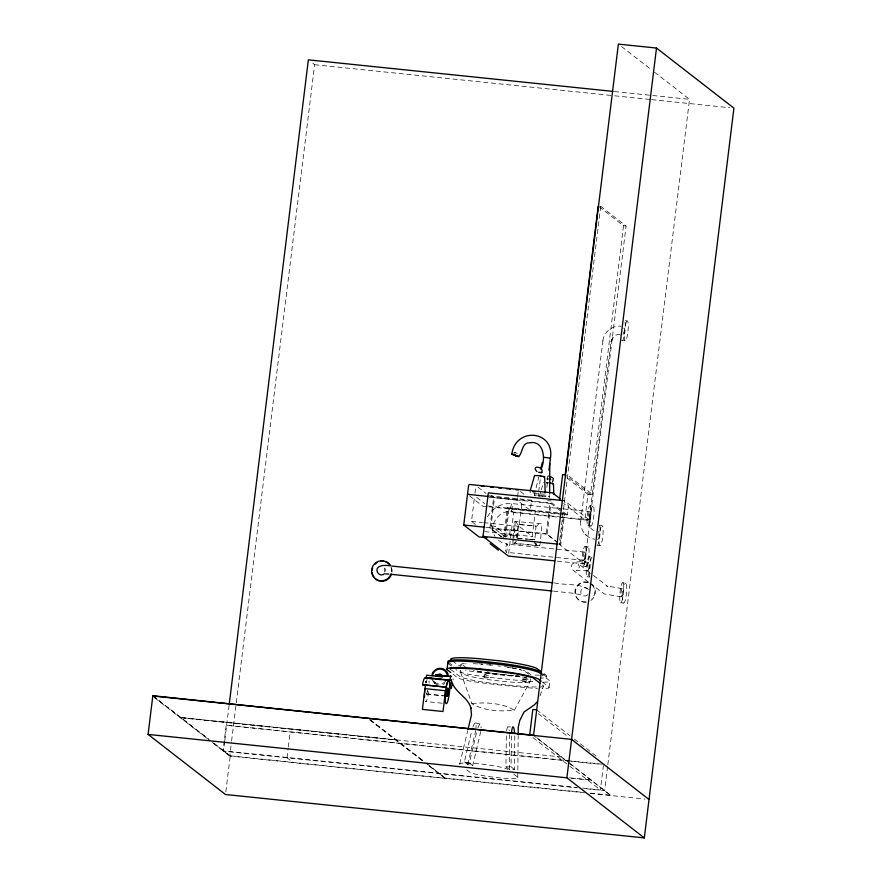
<?xml version="1.0" encoding="UTF-8"?>
<svg xmlns="http://www.w3.org/2000/svg" width="882" height="882" viewBox="0 0 882 882"><rect width="100%" height="100%" fill="white"/><g stroke="black" fill="none" stroke-linecap="round" stroke-linejoin="round"><path stroke-width="0.66" stroke-dasharray="4.41 3.31" d="M549.662 494.559L549.651 497.272A7.784 0.827 7 0 0 539.718 495.188A7.784 0.827 7 0 0 535.991 496.059M517.778 777.792L518.164 735.489M425.62 681.191L426.767 681.951L425.631 682.095M514.757 735.831A10.375 1.676 89.5 0 1 514.79 738.543L514.404 769.424L509.289 769.468L505.937 766.866L506.323 735.985A10.375 1.676 89.5 0 1 506.345 734.651M509.289 769.468L509.664 738.587A10.375 1.676 89.5 0 0 509.587 734.541M514.404 769.424L511.064 766.833L511.439 735.941M453.15 679.879L453.15 678.886M580.753 520.997C579.551 529.586 586.365 538.318 594.986 539.222M425.642 681.543L426.767 682.051L425.554 682.073M512.894 539.111L512.883 543.488L523.346 544.503M513.004 537.777L514.327 521.868L516.025 521.46L541.746 523.82L540.622 540.071M513.677 540.401L515.22 521.835L515.827 521.46M517.326 538.031L518.44 524.47L536.035 525.992L534.635 542.364M540.512 541.394L539.773 545.726L525.551 544.69M471.892 703.715C485.067 701.984 502.277 702.921 514.25 710.142C501.075 711.818 483.876 710.936 471.892 703.715L460.172 671.092M516.477 537.998L518.407 524.481M602.88 340.827C603.718 332.029 612.373 325.238 621.082 326.186M395.742 739.811L180.931 717.551L395.809 739.866M602.186 764.198L226.2 725.247L223.047 750.847L577.104 787.538M224.623 741.74L223.466 751.177L577.258 787.835M224.789 740.395L229.133 705.06M584.898 792.819L229.75 756.05L231.426 742.39M231.591 741.023L236.122 704.134M236.288 702.767L314.631 64.706L310.453 61.453M230.18 756.061L211.79 741.508M225.836 791.86L230.224 756.094L211.768 741.773M286.992 757.759L288.16 748.322M288.326 746.977L290.145 732.148M396.283 739.91L561.625 756.999M475.552 524.525L471.517 521.394L474.494 497.128M474.968 493.225L475.916 485.541M427.086 763.823L445.465 778.376L425.962 763.239M460.492 668.534L460.966 664.697M501.483 536.918L489.896 527.932L493.7 497.018M505.298 536.973L491.053 525.826L494.515 497.657L491.55 495.364M491.053 525.826L495.089 526.245L494.769 528.803L547.116 534.227L557.644 542.397M484.119 677.475C482.774 671.147 492.652 677.519 486.346 677.971C481.98 677.552 486.28 677.045 487.955 677.982M503.589 538.56L507.382 507.646L558.383 512.927M505.584 536.973L509.024 508.925M509.62 534.823L510.248 529.696L514.658 529.806L518.351 530.666L517.767 535.914L509.664 534.955L517.767 535.914M508.671 553.345L513.688 512.541L507.382 507.646M489.058 495.75L531.57 500.149L530.314 510.391L517.172 500.193L517.48 497.624M517.635 496.346L518.263 491.23M487.801 505.992L535.396 510.921L532.243 536.521L519.101 526.322L522.243 500.711M539.056 496.158L538.218 495.761L538.549 493.093M538.704 491.77L540.346 478.452M525.915 679.173C527.976 686.295 517.525 678.17 525.154 679.008M542.573 496.731L545.704 496.753L546.035 494.085M546.851 487.426L547.998 478.11M557.854 542.761L546.267 533.775L550.059 502.861L561.415 511.67M547.116 534.227L550.886 503.501L494.515 497.657M530.148 681.312L530.457 678.743M600.73 206.311L559.232 544.293L584.579 563.962L626.077 225.979L600.73 206.311L598.194 206.046L623.53 225.715L626.077 225.979M559.96 544.392L563.752 513.489L559.728 513.07M546.377 677.233L546.564 675.634L543.18 672.9M469.566 495.893L482.851 506.213L567.413 514.967L568.449 505.695L564.513 502.145M549.045 687.717L549.828 681.312M580.742 521.152L602.902 340.673M566.861 477.912L587.985 494.306L584.832 519.917L563.719 503.523M623.53 225.715L590.521 494.57L566.233 475.718M591.337 780.063L569.43 778.056M582.594 788.1L600.41 789.952L603.387 765.697M607.61 766.414L604.633 790.669L584.093 788.541M607.819 764.705L689.526 99.324L652.867 70.88M570.158 763.625L610.873 795.509L534.569 736.283M480.602 731.542A10.375 1.918 -77.7 0 1 479.819 735.489L472.697 765.675L467.714 764.595L464.373 761.993L471.484 731.806A10.375 1.918 -77.7 0 1 471.815 730.494M467.714 764.595L474.836 734.397A10.375 1.918 -77.7 0 0 475.618 730.45M472.697 765.675L469.356 763.084L476.467 732.887A10.375 1.918 -77.7 0 1 476.798 731.586M459.743 763.812L467.68 730.792M534.272 495.243L538.77 476.886M539.387 496.147L540.831 491.131M541.195 489.874L543.654 482.256M517.679 524.625L516.279 522.067M384.684 572.087L384.585 568.151M534.9 539.552L533.676 539.718M540.06 695.876L543.51 685.998L541.361 684.322M513.831 454.903L514.294 452.212L518.186 453.69L517.061 453.381M543.51 685.998L543.224 686.714L540.148 687.1L526.631 686.758L495.772 683.859L476.17 681.069L461.032 677.453L450.272 669.096M514.228 710.429L530.016 681.709M487.503 516.83C492.035 508.054 502.023 502.597 511.858 503.567L562.209 508.793M538.637 524.007L536.686 526.267M516.323 541.019L514.515 543.279L516.444 541.239M518.395 530.799L510.248 529.696M538.218 495.761L545.704 496.753M488.275 675.425L484.427 674.917M522.298 681.433L526.014 681.929M518.925 524.547L524.966 525.044M525.65 679.416L526.168 679.239M507.9 726.911L510.458 726.889M505.937 766.866L511.064 766.833M620.079 334.377C615.768 333.958 611.535 337.365 611.017 341.676L588.856 522.144C588.404 525.209 590.786 529.696 594.424 530.688M546.851 482.719L548.086 482.785M534.514 539.685L529.332 539.244M539.586 545.749L513.478 543.169M547.931 475.949L546.928 479.158L547.887 480.216M425.598 681.543L426.767 681.951M548.086 478.904L546.983 478.926L547.766 479.213M525.694 679.427L523.346 679.151M532.871 681.676L530.358 681.466A140.106 14.884 7 0 1 485.629 676.836L482.972 676.505A25.942 2.756 7 0 1 458.067 671.158L455.906 669.482M527.16 525.231L535.771 526.091M517.679 538.229L528.042 539.123M517.668 538.373L527.193 539.156M528.494 539.266L534.867 540.093M546.311 482.267L547.579 482.388M614.379 91.541L689.526 99.324M314.631 64.706L613.343 95.653M614.71 95.796L650.332 99.49M651.699 99.633L729.8 107.725M625.459 320.673L627.466 320.883A10.121 1.764 -84.1 0 1 627.036 336.957A10.121 1.764 -84.1 0 1 624.213 334.763A10.121 1.764 -84.1 0 1 627.466 320.883M622.008 340.54L625.007 340.849M587.985 494.306L593.068 494.835L567.721 475.166M590.279 505.75A10.121 1.764 -84.1 0 1 589.849 521.824A10.121 1.764 -84.1 0 1 587.026 519.63A10.121 1.764 -84.1 0 1 590.279 505.75L593.277 506.059A10.121 1.764 -84.1 0 1 592.847 522.133A10.121 1.764 -84.1 0 1 590.025 519.939A10.121 1.764 -84.1 0 1 593.277 506.059M489.764 496.61L552.077 503.071L567.413 514.967M489.267 497.305L517.172 500.193M563.576 508.925L589.43 511.604M566.586 514.338L508.208 508.286L504.747 536.454L508.771 536.873L495.089 526.245M561.459 517.039L511.108 511.825C499.444 509.553 487.57 525.463 495.122 536.465M562.815 517.183L588.669 519.862M513.688 512.541L558.615 517.194M559.971 517.337L589.915 520.435L564.579 500.767M599.308 525.407L602.307 525.716A10.121 1.764 -84.1 0 1 601.888 541.802A10.121 1.764 -84.1 0 1 599.054 539.608A10.121 1.764 -84.1 0 1 602.307 525.716M587.82 525.716L590.819 526.036M471.517 521.394L482.388 522.519M483.755 522.662L519.101 526.322M485.993 527.337L489.918 527.745L502.189 537.27M489.896 527.932L546.267 533.775M484.659 531.592L532.243 536.521M596.86 545.385L599.859 545.693M585.295 546.311A10.066 1.753 -84.1 0 1 584.876 562.297A10.066 1.753 -84.1 0 1 582.065 560.114A10.066 1.753 -84.1 0 1 585.295 546.311L588.294 546.62A10.066 1.753 -84.1 0 1 587.875 562.606A10.066 1.753 -84.1 0 1 585.064 560.423A10.066 1.753 -84.1 0 1 588.294 546.62M584.457 552.066L506.169 544.051L507.128 544.205L501.957 542.662L498.076 540.082M589.485 556.774A10.121 1.764 -84.1 0 1 589.066 572.859A10.121 1.764 -84.1 0 1 586.232 570.665A10.121 1.764 -84.1 0 1 589.485 556.774L592.484 557.093M583.708 560.313L506.136 552.275A4.156 0.728 -84.1 0 0 507.337 546.774A4.156 0.728 -84.1 0 0 506.422 544.811A4.156 0.728 -84.1 0 0 505.75 551.437M588.636 562.639C583.2 560.875 566.343 560.621 573.013 570.125L588.801 582.385M557.347 561.15L584.579 563.962M582.859 566.178L585.857 566.487M587.886 570.886L576.288 570.323L578.305 569.408L579.452 567.027L577.953 563.455L589.529 572.44M587.037 576.751L590.036 577.06M622.968 582.77A10.121 1.764 -84.1 0 1 622.538 598.845A10.121 1.764 -84.1 0 1 619.715 596.651A10.121 1.764 -84.1 0 1 622.968 582.77L625.966 583.079A10.121 1.764 -84.1 0 1 625.536 599.154A10.121 1.764 -84.1 0 1 622.714 596.96A10.121 1.764 -84.1 0 1 625.966 583.079M622.119 588.625L606.662 585.979L607.863 586.574L590.576 573.256M554.227 582.892C564.932 585.262 577.313 583.289 587.335 588.537M621.358 596.882L604.313 593.939L589.86 583.2M553.466 591.138L573.895 593.332L582.396 595.207M620.52 602.737L623.519 603.045M489.466 664.774L492.641 665.094M426.348 693.891L445.664 695.887M426.315 694.156L443.062 695.887M442.158 703.219L425.411 701.477A11.576 2.018 -84.1 0 0 428.685 691.51M180.898 717.816L395.709 740.064M569.529 761.1L226.2 725.247M570.897 761.243L600.951 764.352M569.463 777.803L591.403 780.118M230.213 755.808L444.991 778.321L427.66 764.87M445.498 778.111L582.197 792.279M590.4 793.127L610.906 795.255M590.179 793.392L644.929 799.07M546.608 483.314L547.898 483.501M547.733 483.127L546.928 482.972M525.121 679.008L525.959 679.173M475.299 722.953L480.282 724.045M464.373 761.993L469.356 763.084M523.379 679.151L522.629 678.931M516.576 453.216L514.746 452.477M621.612 46.614L651.787 70.042M562.473 512.486L564.579 514.129L560.798 544.856L558.692 543.213M520.446 491.517L524.492 494.659M477.934 487.118L486.026 493.391M476.677 497.36L484.769 503.633M543.025 674.179L546.09 676.56A25.942 2.756 7 0 1 541.239 678.093M539.806 673.087L549.541 680.639A25.942 2.756 7 0 1 542.761 682.183M542.265 682.007L548.758 687.045A25.942 2.756 7 0 1 541.978 688.588M528.649 674.245L525.507 671.808A28.544 3.032 7 0 0 519.465 669.636M487.592 671.511L489.356 672.889A32.039 3.407 7 0 0 501.814 674.355A32.039 3.407 7 0 0 513.754 675.425M536.631 709.845L570.048 735.775M574.358 739.127L597.004 756.701M538.263 713.67L568.725 737.319M466.391 667.795L463.248 665.359A28.544 3.032 7 0 1 466.225 663.782M452.367 660.827L458.056 665.138A23.351 2.481 7 0 0 460.117 665.91M448.486 662.327L453.591 666.285M448.332 663.606L451.573 666.119M536.818 737.749L569.099 762.809M452.951 674.201L457.284 677.563A25.942 2.756 7 0 0 482.189 682.911L484.846 683.241A140.106 14.884 7 0 0 529.575 687.872L532.089 688.081A25.942 2.756 7 0 0 537.403 688.445M532.937 737.584L568.846 765.455M569.937 766.304L600.41 789.952M435.179 682.558L433.69 681.058M434.793 683.329L432.18 679.813A8.445 8.269 -52.2 0 0 438.729 684.994M513.655 774.032L517.58 777.086A24.409 2.591 7 0 1 497.602 777.659A24.409 2.591 7 0 1 469.764 772.125L466.821 769.843M370.341 719.778L424.87 762.103M369.856 719.723L424.837 762.357M369.823 719.977L424.363 762.313M286.584 757.429L293.276 762.632M152.895 695.788L208.527 738.973M152.862 696.052L210.17 740.571M154.537 697.673L209.078 740.009M213.455 743.405L229.75 756.05M584.964 533.952L586.453 535.385M534.746 543.08L536.873 545.219L535.396 542.441M534.889 543.025L536.873 545.219L535.33 542.662M543.852 673.727L544.139 674.057A23.351 2.481 7 0 1 543.775 674.587M535.154 542.86L536.873 545.219M625.051 322.106A10.121 1.764 -84.1 0 1 624.368 335.05A10.121 1.764 -84.1 0 1 621.678 340.011M624.048 327.751A4.156 0.728 -84.1 0 1 624.07 328.953M623.806 331.775A4.156 0.728 -84.1 0 1 622.99 334.576M599.65 525.937A10.121 1.764 -84.1 0 1 599.848 535.539A10.121 1.764 -84.1 0 1 597.687 544.944M598.591 531.295A4.156 0.728 -84.1 0 1 598.658 536.62M598.415 537.899A4.156 0.728 -84.1 0 1 597.588 539.497M391.035 567.402A10.121 9.9 -52.2 0 1 391.487 571.834M391.531 567.776A10.121 9.9 -52.2 0 1 391.983 572.22M385.015 568.493A4.156 4.068 -52.2 0 1 385.643 571.227M592.009 584.7A10.121 9.9 -52.2 0 1 591.855 598.9M585.88 601.833A10.121 9.9 -52.2 0 1 574.954 590.841A10.121 9.9 -52.2 0 1 588.272 582.363M590.764 583.697A10.121 9.9 -52.2 0 1 590.587 600.697M586.376 602.219A10.121 9.9 -52.2 0 1 575.45 591.227A10.121 9.9 -52.2 0 1 588.757 582.748M587.655 594.821A4.156 4.068 -52.2 0 1 581.712 594.556A4.156 4.068 -52.2 0 1 582.44 588.603A4.156 4.068 -52.2 0 1 588.305 589.562M545.252 493.854A7.784 0.827 7 0 1 533.07 492.972M530.534 492.332A7.784 0.827 7 0 1 530.336 491.671M551.25 500.899A7.784 0.827 7 0 1 547.612 500.634M444.936 683.352A8.445 8.269 -52.2 0 1 443.029 684.443M445.73 681.191A7.607 7.442 -52.2 0 1 433.823 681.158M426.723 693.616A3.881 0.673 -84.1 0 0 427.439 690.551A4.145 0.728 -84.1 0 1 426.712 693.858M428.961 680.893A11.576 2.018 -84.1 0 1 429.126 683.01M425.907 683.098A11.576 2.018 -84.1 0 1 427.097 679.449M506.61 731.013A10.375 1.676 89.5 0 1 509.267 730.924M472.895 726.944A10.375 1.918 -77.7 0 1 475.938 728.003M459.952 764.518A24.409 2.591 7 0 1 479.918 763.933A24.409 2.591 7 0 1 507.767 769.468M520.115 676.163A29.834 3.175 7 0 1 506.147 675.149L498.517 674.366A29.834 3.175 7 0 1 473.458 670.496M530.931 674.906A29.834 3.175 7 0 0 530.556 674.443L527.414 672.007A30.484 3.241 7 0 0 523.258 670.309M461.352 665.16A30.484 3.241 7 0 1 466.611 663.374M478.728 663.771A30.484 3.241 7 0 1 482.432 664.069M477.879 728.036A10.375 1.918 -77.7 0 1 481.01 727.992M524.338 677.321A30.484 3.241 7 0 1 526.631 678.412L529.773 680.849A29.834 3.175 7 0 1 505.364 681.554L497.735 680.761A29.834 3.175 7 0 1 463.7 674.002L460.558 671.566A30.484 3.241 7 0 1 460.955 670.342M504.438 666.572A30.484 3.241 7 0 1 508.23 667.156M511.836 667.773A30.484 3.241 7 0 1 518.252 669.041M519.2 669.262A30.484 3.241 7 0 1 520.953 669.692M526.907 677.387A140.106 14.884 7 0 1 521.471 676.913M519.652 676.748A140.106 14.884 7 0 1 482.178 672.757L479.521 672.426A25.942 2.756 7 0 1 465.52 670.243M543.136 674.785A23.351 2.481 7 0 1 542.198 674.939M539.486 675.116A23.351 2.481 7 0 1 533.643 674.995M497.878 665.899A28.544 3.032 7 0 1 500.348 666.219M507.547 667.266A28.544 3.032 7 0 1 510.921 667.839M512.001 668.038A28.544 3.032 7 0 1 516.929 669.041M486.599 664.686A78.09 8.302 7 0 1 491.682 665.204M473.248 663.716A28.544 3.032 7 0 1 482.994 664.333M518.66 675.899A28.544 3.032 7 0 1 515.65 675.766M512.376 675.557A28.544 3.032 7 0 1 508.914 675.27A78.09 8.302 7 0 1 495.265 673.859A28.544 3.032 7 0 1 474.968 670.574M589.705 576.53A10.121 1.764 -84.1 0 1 589.628 565.803A10.121 1.764 -84.1 0 1 592.098 557.06M611.017 341.676L613.607 336.637L611.017 341.676M511.67 510.733A4.156 0.728 -84.1 0 0 512.089 503.754A4.156 0.728 -84.1 0 0 510.678 508.605A4.156 0.728 -84.1 0 0 511.67 510.733M584.27 559.221A4.156 0.728 -84.1 0 0 584.7 552.242A4.156 0.728 -84.1 0 0 583.278 557.104A4.156 0.728 -84.1 0 0 584.27 559.221M589.242 518.77A4.156 0.728 -84.1 0 0 589.661 511.792A4.156 0.728 -84.1 0 0 588.25 516.643A4.156 0.728 -84.1 0 0 589.242 518.77M621.931 595.78A4.156 0.728 -84.1 0 0 622.35 588.812A4.156 0.728 -84.1 0 0 620.939 593.663A4.156 0.728 -84.1 0 0 621.931 595.78M588.448 569.794A4.156 0.728 -84.1 0 0 588.878 562.815A4.156 0.728 -84.1 0 0 587.456 567.677A4.156 0.728 -84.1 0 0 588.448 569.794"/><path stroke-width="1.32" d="M549.662 493.214L549.795 463.458M518.186 734.122L518.241 727.308L519.752 720.539L523.974 712.061L534.404 704.85L537.028 701.951M544.282 457.284L550.39 458.232L548.979 470.117M550.434 458.254C554.899 430.284 515.54 426.623 511.836 454.109C512.53 454.759 519.388 456.975 516.003 455.498M533.555 735.489L618.37 44.1L656.495 48.047L733.912 108.144L644.312 837.9L225.505 794.506L148.088 734.408L152.829 695.744L367.673 718.301M229.298 703.693L308.358 59.833L613.012 91.397M368.081 718.312L533.577 735.235M486.93 537.755L479.08 536.94L463.756 525.033L468.629 485.343L469.4 484.461L552.507 492.862L560.213 498.804M447.02 669.361L447.802 662.966M554.624 560.864L508.341 556.068L483.005 536.399L488.341 492.873L563.311 500.634M541.647 467.802C545.848 457.67 543.191 439.677 529.189 442.907C519.928 442.323 523.103 460.834 515.011 455.509M541.669 472.344C544.756 466.721 530.214 464.594 536.973 471.616M529.674 735.048L532.816 709.448L536.631 709.845M559.497 500.237L562.639 474.637L565.186 474.902L598.194 206.046M644.312 837.9L566.883 777.803L656.495 48.047M450.272 686.736L451.507 679.625M452.521 683.506L451.055 688.787M467.989 729.469L471.484 714.949L470.823 707.871L471.131 708.555C468.077 696.956 454.914 692.657 451.661 681.367M540.699 469.026L542.309 462.477M425.995 677.839L426.712 675.182L442.18 676.88L442.577 675.237M449.765 680.231L450.812 676.086M442.488 675.722L450.724 676.571L450.923 675.976M530.236 490.579L534.569 475.53L540.115 475.718L544.613 476.721L545.208 492.553M426.072 677.773L449.655 680.375M436.777 674.532L436.601 676.218M450.272 669.096L450.559 668.38L453.635 667.994L476.666 669.03L517.624 674.024L532.75 677.641L540.291 683.495M435.73 674.443L435.521 675.932M552.617 481.87L553.422 478.661L552.463 477.614M550.423 458.342L549.74 458.453M544.657 476.864L543.731 477.019M548.902 482.542L553.444 483.689L552.518 483.843M541.151 476.512L540.28 476.093M550.081 479.488L550.765 479.433L549.056 479.003M385.434 573.895L388.94 574.116M511.792 454.032L515.639 455.244M389.458 565.836C384.883 564.723 374.475 565.263 377.496 572.462M540.39 472.598L541.978 472.609L538.615 472.311M481.23 486.092L483.887 486.368M490.524 487.062L493.181 487.338M498.495 487.878L501.152 488.154M506.466 488.705L510.458 489.124M515.772 489.675L518.429 489.951M467.526 494.306L488.463 496.478M463.756 525.033L484.692 527.204M483.005 536.399L557.876 544.161M391.663 566.046L552.86 582.748M390.902 574.292L552.099 590.995M450.724 676.472L442.477 675.623L442.18 676.88M426.105 677.652L449.809 680.11M428.332 678.203L433.602 678.754M436.237 679.019L441.496 679.57M445.454 679.978L449.401 680.386M428.31 678.346L432.257 678.754M436.215 679.162L440.162 679.581M445.432 680.121L449.379 680.529A11.808 2.062 -84.1 0 0 446.237 687.166L422.544 684.708L446.237 687.166M152.795 695.997L571.602 739.392L649.031 799.489M148.088 734.408L566.883 777.803M548.747 476.06L551.945 477.327M514.658 455.255L513.401 454.682L518.859 456.722M498.374 550.136L490.094 543.698M540.798 671.356L536.587 668.302A38.907 4.134 7 0 0 498.374 660.717L478.265 658.634A38.907 4.134 7 0 0 450.856 659.427M542.011 673.385L539.96 671.797A41.509 4.41 7 0 0 492.608 662.393L482.443 661.335A41.509 4.41 7 0 0 448.486 662.327M541.184 681.169L539.023 679.482A41.509 4.41 7 0 0 491.671 670.077L481.506 669.019A41.509 4.41 7 0 0 447.538 670L450.79 672.525M553.444 483.689L553.808 494.141M390.969 574.028A10.121 9.9 -52.2 0 1 376.173 579.353A10.121 9.9 -52.2 0 1 374.596 563.774A10.121 9.9 -52.2 0 1 390.087 565.384M385.478 561.68A10.121 9.9 -52.2 0 1 390.583 565.77M391.465 574.414A10.121 9.9 -52.2 0 1 372.138 572.407M372.16 570.158A10.121 9.9 -52.2 0 1 372.689 567.964M375.093 564.16A10.121 9.9 -52.2 0 1 376.857 562.738M381.068 561.228A10.121 9.9 -52.2 0 1 383.295 561.206M384.376 573.763A4.156 4.068 -52.2 0 1 378.146 573.113M532.673 491.605A7.784 0.827 7 0 1 534.382 491.693M422.544 684.708A11.808 2.062 -84.1 0 1 425.675 678.071M438.806 674.256A2.348 2.293 -52.2 0 1 441.507 674.995M439.864 674.465A1.918 1.874 -52.2 0 1 441.11 675.193M439.765 675.105A1.268 1.246 -52.2 0 1 440.085 675.193M431.783 675.568A8.445 8.269 -52.2 0 1 448.31 675.623M432.467 675.579A7.607 7.442 -52.2 0 1 447.339 675.623M439.589 674.752A1.268 1.246 -52.2 0 1 439.975 675.27M424.507 697.111A11.576 2.018 -84.1 0 1 425.378 685.7M511.527 733.317A10.375 1.676 89.5 0 1 513.015 726.867A10.375 1.676 89.5 0 1 514.625 733.218M448.332 663.606A41.509 4.41 7 0 1 482.289 662.614L492.454 663.672A41.509 4.41 7 0 1 539.806 673.087M437.505 675.226C438.762 678.038 439.545 672.867 437.505 675.226M424.948 688.61L422.401 709.382L443.007 711.509L445.564 690.749L424.948 688.61M447.736 694.531A3.881 0.673 -84.1 0 0 447.902 688.368A3.881 0.673 -84.1 0 0 446.645 693.693A4.145 0.728 -84.1 0 0 447.758 694.685A4.145 0.728 -84.1 0 0 447.924 688.103A4.145 0.728 -84.1 0 0 446.601 693.792A3.881 0.673 -84.1 0 0 447.736 694.531M448.343 699.161A11.576 2.018 -84.1 0 0 448.828 680.772A11.576 2.018 -84.1 0 0 445.112 696.648A11.576 2.018 -84.1 0 0 448.343 699.161"/></g></svg>
